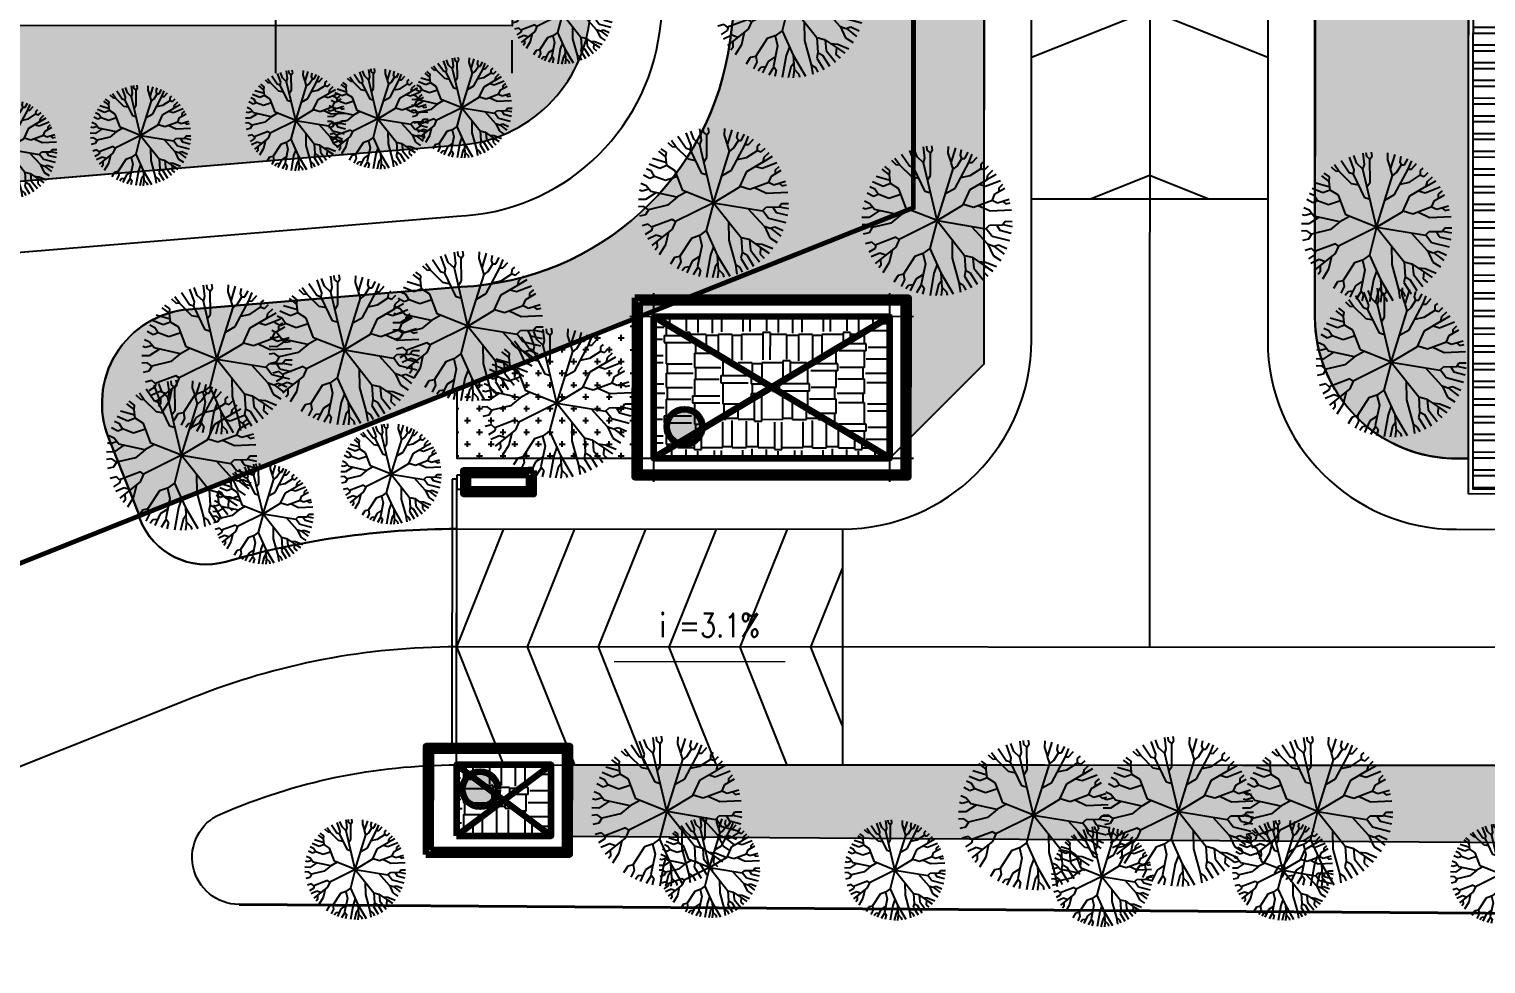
# Model space of a CAD drawing. Header units: millimetres. Extents: x -840588 to 786814, y -467537 to 194195.
# Drawn here: x -73068 to -11389, y -306158 to -266549 of the extents above; entities that cross this region are included whole.
import ezdxf

# ---------------------------------------------------------------- set-up
doc = ezdxf.new("R2010")
doc.units = ezdxf.units.MM
doc.header["$LTSCALE"] = 100
doc.header["$MEASUREMENT"] = 0
doc.linetypes.add('CENTER2', pattern=[1.125, 0.75, -0.125, 0.125, -0.125])
for name, color, linetype in [('1gt tim duong', 10, 'Continuous'), ('A-Grid', 179, 'CENTER2'), ('A-tree', 3, 'Continuous'), ('A-Wall', 7, 'Continuous'), ('A-Wall-Patt', 143, 'Continuous'), ('caycay', 96, 'Continuous'), ('ct-ramdoc', 250, 'Continuous'), ('ctrinh-mai 1', 16, 'Continuous'), ('ctrinh-mai 2', 24, 'Continuous'), ('GHICHU', 156, 'Continuous'), ('gthong-viahe', 5, 'Continuous')]:
    doc.layers.add(name, color=color, linetype=linetype)
for name, color, linetype, lineweight in [('1GT-DUONG', 7, 'Continuous', 40), ('ctrinh-chinh', 24, 'Continuous', 100), ('ctrinh-phu', 234, 'Continuous', 100), ('gthong-duong', 7, 'Continuous', 40), ('PV_X_Lo', 1, 'Continuous', 9), ('vtchitieu', 7, 'Continuous', 13)]:
    doc.layers.add(name, color=color, linetype=linetype, lineweight=lineweight)
doc.styles.add('DIM_FONT', font='SIMPLEX.shx', dxfattribs={"width": 0.8})
doc.styles.get("Standard").update_dxf_attribs({"font": 'arial.ttf'})
doc.dimstyles.new('LANG', dxfattribs={"dimtxt": 500, "dimasz": 400, "dimexe": 400, "dimexo": 0.0625, "dimgap": 0.09, "dimtad": 1, "dimdec": 0, "dimlfac": 0.6, "dimzin": 0, "dimdsep": 46, "dimtxsty": 'Standard', "dimcen": 350, "dimclrd": 8, "dimclre": 8, "dimadec": 0, "dimazin": 0, "dimtfac": 1, "dimtdec": 0, "dimtofl": 0, "dimtmove": 0, "dimatfit": 3, "dimfxl": 1, "dimtolj": 1, "dimtzin": 0, "dimlwd": 13, "dimlwe": 13, "dimarcsym": 0})
pattern_1 = [(359.9772591828279, (-616218387.0630271, -1205141167.613114), (500.1984116790877, 499.8015095552612), [250.0000000000001, -750.0000000000002]), (89.97725918282791, (-616218262.1126498, -1205141292.662717), (-499.8015095552612, 500.1984116790877), [250.0000000000001, -750.0000000000002])]

# ---------------------------------------------------------------- blocks, each defined once
blk = doc.blocks.new('luoicot tramdien')
at = {"layer": 'A-Grid', "ltscale": 0.2}
for p, q in [((-10, 3.999999999767169), (-10.00000000011642, -3.999999999767169)), ((-1.164153218269348e-10, -3.999999999767169), (0, 3.999999999767169)), ((1, 2.999999999767169), (-11, 2.999999999767169)), ((-10, 2.999999999767169), (-10, 2.999999999767169)), ((-11.00000000011642, -2.999999999767169), (0.9999999998835847, -2.999999999767169))]:
    blk.add_line(p, q, dxfattribs=at)
blk = doc.blocks.new('tang cao')
blk.add_hatch(color=256).paths.add_polyline_path([(0.750000006519258, 0, 1), (-0.750000006519258, 0, 1)])
blk.add_circle((0, 0), 0.750000006519258)
blk = doc.blocks.new('tram dien')
at = {"layer": 'ctrinh-mai 1'}
h = blk.add_hatch(dxfattribs=at)
h.set_pattern_fill('AR-RSHKE', color=256, scale=0.1, angle=90, style=0)
h.set_pattern_definition([(90, (-615704.4988218937, -1205084.789418371), (-1.2, 2.55), [0.6000000000000001, -0.5, 0.7000000000000001, -0.3, 0.9, -0.4]), (90, (-615704.5488218938, -1205084.189418371), (-1.2, 2.55), [0.5, -1.9, 0.4, -0.6000000000000001]), (90, (-615704.4238218938, -1205082.989418371), (-1.2, 2.55), [0.3, -3.1]), (180, (-615704.4988218937, -1205084.789418371), (-1.2, -0.85), [1.15, -3.65]), (180, (-615704.4988218937, -1205084.189418371), (-1.2, -0.85), [1.125, -3.675]), (180, (-615704.4988218937, -1205083.689418371), (-1.2, -0.85), [1.05, -3.75]), (180, (-615704.4238218938, -1205082.989418371), (-1.2, -0.85), [1.15, -3.65]), (180, (-615704.4238218938, -1205082.689418371), (-1.2, -0.85), [1.15, -3.65]), (180, (-615704.4988218937, -1205081.789418371), (-1.2, -0.85), [1.1, -3.7])])
h.paths.add_polyline_path([(6.799999999813735, 10.80000000016298), (3.799999999580905, 5.800000000162981), (6.799999999813735, 0.8000000001629815)])
h = blk.add_hatch(dxfattribs=at)
h.set_pattern_fill('AR-RSHKE', color=256, scale=0.1, style=0)
h.set_pattern_definition([(2.197502380015076e-15, (-615704.4988218937, -1205084.789418371), (2.55, 1.2), [0.6000000000000001, -0.5, 0.7000000000000001, -0.3, 0.9, -0.4]), (2.197502380015076e-15, (-615703.8988218936, -1205084.739418371), (2.55, 1.2), [0.5, -1.9, 0.4, -0.6000000000000001]), (2.197502380015076e-15, (-615702.6988218937, -1205084.864418371), (2.55, 1.2), [0.3, -3.1]), (90, (-615704.4988218937, -1205084.789418371), (-0.8500000000000001, 1.2), [1.15, -3.65]), (90, (-615703.8988218936, -1205084.789418371), (-0.8500000000000001, 1.2), [1.125, -3.675]), (90, (-615703.3988218936, -1205084.789418371), (-0.8500000000000001, 1.2), [1.05, -3.75]), (90, (-615702.6988218937, -1205084.864418371), (-0.8500000000000001, 1.2), [1.15, -3.65]), (90, (-615702.3988218936, -1205084.864418371), (-0.8500000000000001, 1.2), [1.15, -3.65]), (90, (-615701.4988218937, -1205084.789418371), (-0.8500000000000001, 1.2), [1.1, -3.7])])
h.paths.add_polyline_path([(3.799999999813735, 5.800000000046566), (0.8000000002793968, 0.8000000000465661), (6.799999999813735, 0.8000000001629815)])
at = {"layer": 'ctrinh-mai 2'}
h = blk.add_hatch(dxfattribs=at)
h.set_pattern_fill('AR-RSHKE', color=256, scale=0.1, angle=180, style=0)
h.set_pattern_definition([(180, (-615704.4988218937, -1205084.789418371), (-2.55, -1.2), [0.6000000000000001, -0.5, 0.7000000000000001, -0.3, 0.9, -0.4]), (180, (-615705.0988218938, -1205084.839418371), (-2.55, -1.2), [0.5, -1.9, 0.4, -0.6000000000000001]), (180, (-615706.2988218938, -1205084.714418371), (-2.55, -1.2), [0.3, -3.1]), (270, (-615704.4988218937, -1205084.789418371), (0.85, -1.2), [1.15, -3.65]), (270, (-615705.0988218938, -1205084.789418371), (0.85, -1.2), [1.125, -3.675]), (270, (-615705.5988218938, -1205084.789418371), (0.85, -1.2), [1.05, -3.75]), (270, (-615706.2988218938, -1205084.714418371), (0.85, -1.2), [1.15, -3.65]), (270, (-615706.5988218938, -1205084.714418371), (0.85, -1.2), [1.15, -3.65]), (270, (-615707.4988218937, -1205084.789418371), (0.85, -1.2), [1.1, -3.7])])
h.paths.add_polyline_path([(6.800000000512227, 10.80000000004657), (0.8000000000465661, 10.79999999993015), (3.800000000046566, 5.800000000162981)])
h = blk.add_hatch(dxfattribs=at)
h.set_pattern_fill('AR-RSHKE', color=256, scale=0.1, angle=270, style=0)
h.set_pattern_definition([(270, (-615704.4988218937, -1205084.789418371), (1.2, -2.55), [0.6000000000000001, -0.5, 0.7000000000000001, -0.3, 0.9, -0.4]), (270, (-615704.4488218937, -1205085.389418371), (1.2, -2.55), [0.5, -1.9, 0.4, -0.6000000000000001]), (270, (-615704.5738218937, -1205086.589418371), (1.2, -2.55), [0.3, -3.1]), (2.197502380015076e-15, (-615704.4988218937, -1205084.789418371), (1.2, 0.8499999999999999), [1.15, -3.65]), (2.197502380015076e-15, (-615704.4988218937, -1205085.389418371), (1.2, 0.8499999999999999), [1.125, -3.675]), (2.197502380015076e-15, (-615704.4988218937, -1205085.889418371), (1.2, 0.8499999999999999), [1.05, -3.75]), (2.197502380015076e-15, (-615704.5738218937, -1205086.589418371), (1.2, 0.8499999999999999), [1.15, -3.65]), (2.197502380015076e-15, (-615704.5738218937, -1205086.889418371), (1.2, 0.8499999999999999), [1.15, -3.65]), (2.197502380015076e-15, (-615704.4988218937, -1205087.789418371), (1.2, 0.8499999999999999), [1.1, -3.7])])
h.paths.add_polyline_path([(3.799999999813735, 5.800000000046566), (0.7999999998137355, 10.80000000016298), (0.8000000000465661, 0.8000000001629815)])
at = {"layer": 'ctrinh-phu'}
for p, q in [((0.8000000000465661, 10.80000000004657), (6.800000000046566, 0.8000000000465661)), ((6.800000000046566, 10.80000000004657), (0.8000000000465661, 0.8000000000465661))]:
    blk.add_line(p, q, dxfattribs=at)
for points in [[(0, 0), (7.600000000093132, 0), (7.600000000093132, 11.60000000009313), (0, 11.60000000009313)], [(0.1999999999534339, 0.1999999999534339), (7.400000000139698, 0.1999999999534339), (7.400000000139698, 11.4000000001397), (0.1999999999534339, 11.4000000001397)]]:
    blk.add_lwpolyline(points, close=True, dxfattribs=at)
blk.add_lwpolyline([(0.8000000000465661, 0.8000000000465661), (6.800000000046566, 0.8000000000465661), (6.800000000046566, 10.80000000004657), (0.8000000000465661, 10.80000000004657), (0.8000000000465661, 0.8000000000465661), (0.8000000000465661, 0.8000000000465661)], dxfattribs=at)
blk = doc.blocks.new('nbv cphu')
at = {"layer": 'ctrinh-mai 1'}
h = blk.add_hatch(dxfattribs=at)
h.set_pattern_fill('AR-RSHKE', color=256, scale=0.1, angle=90, style=0)
h.set_pattern_definition([(90, (-615721.4988218924, -1205197.9014315), (-1.2, 2.55), [0.6000000000000001, -0.5, 0.7000000000000001, -0.3, 0.9, -0.4]), (90, (-615721.5488218925, -1205197.3014315), (-1.2, 2.55), [0.5, -1.9, 0.4, -0.6000000000000001]), (90, (-615721.4238218925, -1205196.1014315), (-1.2, 2.55), [0.3, -3.1]), (180, (-615721.4988218924, -1205197.9014315), (-1.2, -0.85), [1.15, -3.65]), (180, (-615721.4988218924, -1205197.3014315), (-1.2, -0.85), [1.125, -3.675]), (180, (-615721.4988218924, -1205196.8014315), (-1.2, -0.85), [1.05, -3.75]), (180, (-615721.4238218925, -1205196.1014315), (-1.2, -0.85), [1.15, -3.65]), (180, (-615721.4238218925, -1205195.8014315), (-1.2, -0.85), [1.15, -3.65]), (180, (-615721.4988218924, -1205194.9014315), (-1.2, -0.85), [1.1, -3.7])])
h.paths.add_polyline_path([(4, 0), (2, -1.5), (4, -3)])
h = blk.add_hatch(dxfattribs=at)
h.set_pattern_fill('AR-RSHKE', color=256, scale=0.1, style=0)
h.set_pattern_definition([(0, (-615721.4988218924, -1205197.9014315), (2.55, 1.2), [0.6000000000000001, -0.5, 0.7000000000000001, -0.3, 0.9, -0.4]), (0, (-615720.8988218924, -1205197.8514315), (2.55, 1.2), [0.5, -1.9, 0.4, -0.6000000000000001]), (0, (-615719.6988218924, -1205197.9764315), (2.55, 1.2), [0.3, -3.1]), (90, (-615721.4988218924, -1205197.9014315), (-0.8500000000000001, 1.2), [1.15, -3.65]), (90, (-615720.8988218924, -1205197.9014315), (-0.8500000000000001, 1.2), [1.125, -3.675]), (90, (-615720.3988218924, -1205197.9014315), (-0.8500000000000001, 1.2), [1.05, -3.75]), (90, (-615719.6988218924, -1205197.9764315), (-0.8500000000000001, 1.2), [1.15, -3.65]), (90, (-615719.3988218924, -1205197.9764315), (-0.8500000000000001, 1.2), [1.15, -3.65]), (90, (-615718.4988218924, -1205197.9014315), (-0.8500000000000001, 1.2), [1.1, -3.7])])
h.paths.add_polyline_path([(2, -1.5), (0, -3), (4, -3)])
at = {"layer": 'ctrinh-mai 2'}
h = blk.add_hatch(dxfattribs=at)
h.set_pattern_fill('AR-RSHKE', color=256, scale=0.1, angle=180, style=0)
h.set_pattern_definition([(180, (-615686.9651360031, -1205087.901807529), (-2.55, -1.2), [0.6000000000000001, -0.5, 0.7000000000000001, -0.3, 0.9, -0.4]), (180, (-615687.5651360031, -1205087.951807529), (-2.55, -1.2), [0.5, -1.9, 0.4, -0.6000000000000001]), (180, (-615688.7651360031, -1205087.826807529), (-2.55, -1.2), [0.3, -3.1]), (270, (-615686.9651360031, -1205087.901807529), (0.85, -1.2), [1.15, -3.65]), (270, (-615687.5651360031, -1205087.901807529), (0.85, -1.2), [1.125, -3.675]), (270, (-615688.0651360031, -1205087.901807529), (0.85, -1.2), [1.05, -3.75]), (270, (-615688.7651360031, -1205087.826807529), (0.85, -1.2), [1.15, -3.65]), (270, (-615689.0651360031, -1205087.826807529), (0.85, -1.2), [1.15, -3.65]), (270, (-615689.9651360031, -1205087.901807529), (0.85, -1.2), [1.1, -3.7])])
h.paths.add_polyline_path([(2, -1.5), (4, 0), (0, 0)])
h = blk.add_hatch(dxfattribs=at)
h.set_pattern_fill('AR-RSHKE', color=256, scale=0.1, angle=270, style=0)
h.set_pattern_definition([(270, (-615686.9651360031, -1205087.901807529), (1.2, -2.55), [0.6000000000000001, -0.5, 0.7000000000000001, -0.3, 0.9, -0.4]), (270, (-615686.915136003, -1205088.501807529), (1.2, -2.55), [0.5, -1.9, 0.4, -0.6000000000000001]), (270, (-615687.040136003, -1205089.701807529), (1.2, -2.55), [0.3, -3.1]), (0, (-615686.9651360031, -1205087.901807529), (1.2, 0.8499999999999999), [1.15, -3.65]), (0, (-615686.9651360031, -1205088.501807529), (1.2, 0.8499999999999999), [1.125, -3.675]), (0, (-615686.9651360031, -1205089.001807529), (1.2, 0.8499999999999999), [1.05, -3.75]), (0, (-615687.040136003, -1205089.701807529), (1.2, 0.8499999999999999), [1.15, -3.65]), (0, (-615687.040136003, -1205090.001807529), (1.2, 0.8499999999999999), [1.15, -3.65]), (0, (-615686.9651360031, -1205090.901807529), (1.2, 0.8499999999999999), [1.1, -3.7])])
h.paths.add_polyline_path([(0, -2.328306436538696e-10), (0, -2.997269097017124), (0.003609604900702834, -2.997292796382681), (2, -1.5)])
at = {"layer": 'ctrinh-phu'}
for p, q in [((0, 0), (4, -3)), ((4, 0), (0, -3))]:
    blk.add_line(p, q, dxfattribs=at)
for points in [[(-1.300000000046566, -3.800000000046566), (4.800000000046566, -3.800000000046566), (4.800000000046566, 0.8000000000465661), (-1.300000000046566, 0.8000000000465661)], [(-1.100000000093132, -3.600000000093132), (4.600000000093132, -3.600000000093132), (4.600000000093132, 0.6000000000931323), (-1.100000000093132, 0.6000000000931323)], [(0, -3), (4, -3), (4, 0), (0, 0)]]:
    blk.add_lwpolyline(points, close=True, dxfattribs=at)
blk = doc.blocks.new('CONGP')
at = {"layer": 'A-Wall-Patt'}
for points in [[(-0.7999998291488737, -2.266328074270859), (-0.1999999999534339, -2.266328074270859), (-0.1999999999534339, -1.999983792426065), (-0.7999998291488737, -1.999983792426065)], [(-0.6325497888028622, -2.466328074224293), (10.68130028713495, -2.466328074224293), (10.68130028713495, -2.266328074270859), (-0.6325497888028622, -2.266328074270859)]]:
    blk.add_lwpolyline(points, close=True, dxfattribs=at)
at = {"layer": 'ctrinh-phu'}
for points in [[(-0.9999998291023076, 1.000032415147871), (-0.9999998291023076, -1.999967584852129), (0, -2), (0, 1)], [(-0.7999998291488737, 0.8000259320251644), (-0.7999998291488737, -1.799974067835137), (-0.1999999999534339, -1.799993516877294), (-0.1999999999534339, 0.800006482983008)]]:
    blk.add_lwpolyline(points, close=True, dxfattribs=at)
blk = doc.blocks.new('luoicot caoocthongmaidichvu')
at = {"layer": 'A-Grid', "ltscale": 0.2}
for p, q in [((49.68427125189919, 21.40000001434237), (49.68427125248127, -19.99999998579733)), ((39.68427125248127, 11.40000001527369), (39.68427125236485, -19.99999998579733))]:
    blk.add_line(p, q, dxfattribs=at)
blk = doc.blocks.new('CTR NHAGAHANHKHACH')
at = {"layer": 'ctrinh-mai 2'}
h = blk.add_hatch(dxfattribs=at)
h.set_pattern_fill('ANSI32', color=256, scale=2000, angle=315, style=0)
h.set_pattern_definition([(0, (-1403.526437938679, -388.7227437729016), (2.273737127126817e-16, 0.7499999483115971), []), (0, (-1403.276437898166, -388.9727437554393), (2.273737127126817e-16, 0.7499999483115971), [])])
h.paths.add_polyline_path([(-121.8001594382804, -78.99999426025897), (-121.8001594382804, -82.19996699434705), (-123.3001806414686, -82.19996699434705), (-123.300180641585, -198.2999867363833), (-113.5001790128881, -198.2999865689781), (-113.4991568372352, -78.99999426025897)])
at = {"layer": 'A-Wall', "ltscale": 5}
blk.add_lwpolyline([(99.02244949119631, -38.49999394617043), (129.499860795564, -38.49999342462979), (129.499860795564, -54.99999207421206), (-83.00017447059508, -54.99999592360109, 0.4142135570674535), (-107.0001779698068, -78.9999942604918), (-107.0001779698068, -198.4999864439014), (-123.5001806743676, -198.4999867260922), (-123.5001807779772, -81.9999669068493)], format="xyb", dxfattribs=at)
at = {"layer": 'A-Wall-Patt'}
blk.add_lwpolyline([(98.98788969183806, -38.69999393285252), (129.2998607627815, -38.69999341433868), (129.2998607627815, -54.79999209148809), (-83.00017447420396, -54.79999593738467, 0.4142135570674561), (-107.2001780025894, -78.9999942604918), (-107.2001780025894, -198.2999864611775), (-123.300180641585, -198.2999867366161), (-123.300180641585, -82.19996699434705), (-121.8001594383968, -82.19996699434705), (-121.8001594383968, -68.04228891991079)], format="xyb", dxfattribs=at)
blk = doc.blocks.new('A$C537F0C63')
at = {"layer": 'caycay'}
for p, q in [((4.712688563198753, 10.80137484274019), (4.265887160996499, 11.99052643422328)), ((4.906208114261972, 11.58543264324908), (4.852080984670465, 12.1454581428552)), ((6.159981289129064, 11.93632074141715), (6.202302373265411, 12.27858844433285)), ((6.353129947037814, 11.71136866716915), (6.159981289129064, 11.93632074141715)), ((6.353129947037814, 11.71136866716915), (6.605483960749552, 11.93623077391385)), ((6.605483960749552, 11.93623077391385), (6.617402898351429, 12.259334795428)), ((6.826178093167982, 11.29693891192437), (6.890286666319298, 12.23129105439875)), ((7.441234408583114, 11.42699881628141), (7.651727496751846, 12.08642798159781)), ((7.68363426896758, 10.90806475621866), (8.019816777752567, 11.97964079065423)), ((2.272467924871307, 10.54832825371341), (2.042717878081021, 10.72445268446245)), ((3.003826198455499, 10.71583942823054), (2.568862697771692, 11.14364282684619)), ((3.269952949845901, 10.73353164103173), (2.956771443390608, 11.39790803732103)), ((3.269952949845901, 10.73353164103173), (3.003826198455499, 10.71583942823054)), ((4.50370063718583, 8.70506324478265), (3.269952949845901, 10.73353164103173)), ((3.573577700022724, 11.08070473705084), (3.272457403527369, 11.57568824168993)), ((3.810128005825391, 11.09643069598314), (3.573577700022724, 11.08070473705084)), ((3.910690972326847, 11.37062830588184), (3.788839569944685, 11.81686011959391)), ((3.810128005825391, 11.09643069598314), (3.910690972326847, 11.37062830588184)), ((4.235841180721764, 10.50048805131519), (3.810128005825391, 11.09643069598314)), ((4.577421300939022, 10.28284407086176), (4.712688563198753, 10.80137484274019)), ((4.700099824054632, 10.83487223221164), (4.906208114261972, 11.58543264324908)), ((6.125898059370229, 6.139521315279126), (6.970036149243242, 10.92007571294744)), ((6.447514687970397, 9.84495994712779), (6.353129947037814, 11.71136866716915)), ((6.970036149243242, 10.92007571294744), (6.826178093167982, 11.29693891192437)), ((6.970036149243242, 10.92007571294744), (7.441234408583114, 11.42699881628141)), ((7.76638461697803, 10.55685856171476), (7.68363426896758, 10.90806475621866)), ((7.965382829468581, 9.797246468468074), (8.933407776050444, 10.87226001470481)), ((8.113333231842262, 10.69883864084841), (8.712313031195663, 11.70768604843033)), ((8.933407776050444, 10.87226001470481), (9.272947348141315, 11.41112699440055)), ((8.933407776050444, 10.87226001470481), (9.171925964052207, 10.85838502353727)), ((9.171925964052207, 10.85838502353727), (9.537986088387697, 11.24360011898898)), ((9.733678942880942, 10.44985240105962), (10.13871553562058, 10.78615722681207)), ((1.920139873705921, 9.225739964920649), (1.087115961723612, 9.647311538588838)), ((1.76967368680198, 9.623145921275864), (1.343038968556357, 9.988975225947797)), ((2.008257406407211, 10.05514116568156), (1.666088850062806, 10.35901247844595)), ((1.883955297300417, 9.24431646832818), (1.76967368680198, 9.623145921275864)), ((2.310344671936036, 10.1849830326064), (2.008257406407211, 10.05514116568156)), ((2.296077634156973, 10.19319036591696), (2.272467924871307, 10.54832825371341)), ((3.222511420288356, 9.660279909650853), (2.296077634156973, 10.19319036591696)), ((3.993460937123018, 9.543984048803395), (3.222511420288356, 9.660279909650853)), ((4.592421611992904, 10.24268936957378), (4.235841180721764, 10.50048805131519)), ((6.125898059370229, 6.139521315279126), (4.577421300939022, 10.28284407086176)), ((6.717420145090728, 9.489459469132271), (6.447514687970397, 9.84495994712779)), ((6.948042777010414, 8.570320168466424), (7.76638461697803, 10.55685856171476)), ((7.392351211692585, 9.648875252361904), (7.965382829468581, 9.797246468468074)), ((7.76638461697803, 10.55685856171476), (8.113333231842262, 10.69883864084841)), ((9.786865097747068, 10.09668076723392), (9.733678942880942, 10.44985240105962)), ((9.745379681935447, 9.38050785887026), (9.786865097747068, 10.09668076723392)), ((9.759203255198372, 9.619244142235402), (10.88575250038048, 10.01737219720235)), ((9.786865097747068, 10.09668076723392), (10.35685576614924, 10.5884511891054)), ((10.35249974897306, 9.183089075660973), (11.20201209581137, 9.59306054910121)), ((1.280611972542829, 8.044912836274307), (0.444487546075834, 8.466659778718167)), ((0.9218848354175861, 8.526406249260617), (0.5914981488203921, 8.797440291094972)), ((2.008086131005257, 8.717519836023712), (0.7635036424217105, 9.129316388596635)), ((0.9357337090696092, 8.218872061683214), (0.9218848354175861, 8.526406249260617)), ((3.267708861298161, 8.533747915149434), (1.883955297300417, 9.24431646832818)), ((2.5351559760893, 8.909919010715385), (2.008086131005257, 8.717519836023712)), ((3.914115354094974, 7.298525660517043), (3.267708861298161, 8.533747915149434)), ((5.316408449507435, 8.305498213470855), (4.50370063718583, 8.70506324478265)), ((6.527199968382774, 8.412167402177147), (6.948042777010414, 8.570320168466424)), ((8.578119715861249, 7.281614840641851), (9.092822924165375, 8.921003827472305)), ((8.94424461397648, 8.447760988721711), (9.944313991869421, 8.175001025898382)), ((9.092822924165375, 8.921003827472305), (9.745379681935447, 9.38050785887026)), ((9.745379681935447, 9.38050785887026), (10.35249974897306, 9.183089075660973)), ((9.944313991869421, 8.175001025898382), (10.80974500087541, 8.559510920527828)), ((10.79366673980257, 8.552387381641893), (11.20595707066968, 8.407509828190086)), ((10.80974500087541, 8.559510920527828), (11.04832709143011, 8.991530669089116)), ((11.04832709143011, 8.991530669089116), (11.44374410946693, 9.207825855861302)), ((11.20595707066968, 8.407509828190086), (11.70062178621083, 8.711759320220153)), ((0.4466466944213607, 7.186909447627841), (0.08666564667146304, 7.2448509023925)), ((1.12084364940165, 7.320901045324717), (0.1511815814883448, 7.552586191002774)), ((0.7097976248769555, 7.419110072511103), (0.4466466944213607, 7.186909447627841)), ((1.541375211712875, 7.549264594850683), (1.12084364940165, 7.320901045324717)), ((1.521030883770436, 7.555591163691133), (1.280611972542829, 8.044912836274307)), ((3.097987199351337, 7.065927705370996), (1.521030883770436, 7.555591163691133)), ((2.703754449681583, 7.188340914177388), (1.757476259455871, 6.679553776459215)), ((3.884867362274235, 7.354371150599036), (3.097987199351337, 7.065927705370996)), ((6.125898059370229, 6.139521315279126), (3.914115354094974, 7.298525660517043)), ((6.125898059370229, 6.139521315279126), (8.578119715861249, 7.281614840641851)), ((8.279060999553622, 7.142313947006187), (9.0886019582249, 6.750771228889789)), ((9.0886019582249, 6.750771228889789), (11.18806748264615, 7.336222721740342)), ((10.77352595946286, 7.220637597380119), (11.64532254343067, 6.712682137225784)), ((11.18806748264615, 7.336222721740342), (11.54099752982074, 7.835271000905777)), ((11.33254625860354, 7.540524095533328), (11.89576276779189, 7.413002362918633)), ((11.54099752982074, 7.835271000905777), (11.95948603860597, 8.053456869412912)), ((11.89576276779189, 7.413002362918633), (12.11310363743178, 7.4986918541872)), ((1.757476259455871, 6.679553776459215), (0.00855774800220388, 6.661205396139849)), ((6.125898059370229, 6.139521315279126), (2.179125049486174, 5.25103580450741)), ((6.125898059370229, 6.139521315279126), (4.039744528603478, 3.175083687405277)), ((6.125898059370229, 6.139521315279126), (9.309124815248651, 4.773858037136961)), ((6.125898059370229, 6.139521315279126), (6.842971201978798, 3.89649221743457)), ((9.075402950122225, 6.757166716884967), (9.900688603102026, 6.150819989943557)), ((9.900688603102026, 6.150819989943557), (11.46386237296974, 5.868288854795537)), ((11.46386237296974, 5.868288854795537), (11.83055046181835, 6.160203181647375)), ((11.64532254343067, 6.712682137225784), (12.23443119234435, 6.755833524115587)), ((11.83055046181835, 6.160203181647375), (12.26543294043586, 6.154373944329564)), ((0.5706603464168438, 5.768348654561123), (-1.699427230050787e-06, 5.730386201154033)), ((0.7806298194373085, 5.506956316930882), (0.04189879572368227, 5.315400935116486)), ((1.063396316407307, 5.057959221958299), (0.1397583337929973, 4.775609911099309)), ((0.7973220304920687, 5.486148682266503), (0.5706603464168438, 5.768348654561123)), ((1.863759347223095, 5.527326392111718), (0.7973220304920687, 5.486148682266503)), ((1.301357276712224, 5.505615774418402), (1.063396316407307, 5.057959221958299)), ((2.147618291040999, 5.278660692089034), (1.715808944849414, 4.625734219735023)), ((2.179125049486174, 5.25103580450741), (1.863759347223095, 5.527326392111718)), ((3.339595652047137, 5.512285084278119), (2.113923366072413, 3.99826194187699)), ((9.309124815248651, 4.773858037136961), (9.56344752651421, 4.969106941811333)), ((9.309124815248651, 4.773858037136961), (9.616567334425781, 4.170077324375598)), ((9.56344752651421, 4.969106941811333), (11.29217119894747, 4.430094099112466)), ((11.46386237296974, 5.868288854795537), (11.72795570972085, 5.469711782065133)), ((11.72795570972085, 5.469711782065133), (12.21933158095999, 5.388423248077743)), ((1.715808944849414, 4.625734219735023), (0.307439249689196, 4.179975674378511)), ((1.230773230763589, 3.880098522535263), (0.5654086178583384, 3.53661498738802)), ((1.603983964610961, 3.791791144500166), (0.7979776640349883, 3.08873558965206)), ((1.623038097397512, 3.787286263777787), (1.230773230763589, 3.880098522535263)), ((2.113923366072413, 3.99826194187699), (1.623038097397512, 3.787286263777787)), ((2.086705644269387, 3.98654600703594), (1.703781163858366, 3.019787908731814)), ((4.993965494963049, 4.531040710644447), (5.060837633816845, 3.005173691082746)), ((6.842971201978798, 3.89649221743457), (6.058139944627328, 1.852742682112876)), ((6.842971201978798, 3.89649221743457), (7.432333557888342, 3.519514546744176)), ((9.616567334425781, 4.170077324375598), (11.35931998142405, 2.929313197353622)), ((9.93769863442867, 3.941450450896809), (10.23341044859262, 2.932877378403646)), ((10.47633774106362, 3.557950291473389), (10.95106070157999, 3.753440934466198)), ((10.95106070157999, 3.753440934466198), (11.66045975862653, 3.481945362666011)), ((11.22320598487931, 4.451586098773987), (11.30987888816526, 4.16373455730718)), ((11.29217119894747, 4.430094099112466), (11.5425597731919, 4.68452039962358)), ((11.30987888816526, 4.16373455730718), (11.83210555871847, 3.873839490315731)), ((11.5425597731919, 4.68452039962358), (12.06343262891096, 4.577516196506622)), ((1.703781163858366, 3.019787908731814), (1.11193678613563, 2.596291564444982)), ((2.360128743846872, 2.528373258541251), (1.492859571077133, 2.110982061632967)), ((2.952599385069334, 2.620357636184053), (2.360128743846872, 2.528373258541251)), ((3.428623164742021, 2.985834134982724), (2.496129963798012, 2.269877917915437)), ((3.369906157186051, 2.940729452180676), (3.339813401926222, 2.088173656051367)), ((4.039744528603478, 3.175083687405277), (3.428623164742021, 2.985834134982724)), ((4.039744528603478, 3.175083687405277), (4.031693542077846, 1.955804082903342)), ((5.060837633816845, 3.005173691082746), (4.630837960547069, 0.98501350143124)), ((6.328418276112643, 2.556572256453364), (6.621925523577374, 1.860491597191867)), ((7.432333557888342, 3.519514546744176), (7.280434323314694, 2.677135711990559)), ((7.280434323314694, 2.677135711990559), (7.715867288097797, 1.041460912816547)), ((7.432333557888342, 3.519514546744176), (8.098582012036786, 3.326026642433135)), ((8.098582012036786, 3.326026642433135), (9.111636380646814, 1.936837856093916)), ((10.23341044859262, 2.932877378403646), (10.78588893792767, 2.142211417256476)), ((10.9181057199894, 3.243447097807802), (10.92924841445711, 2.741344290425332)), ((10.92924841445711, 2.741344290425332), (11.10547083382698, 2.548124503166036)), ((2.496129963798012, 2.269877917915437), (1.822411499113514, 1.760689831018681)), ((2.56307497484886, 1.709560079856601), (2.246554855188151, 1.380875038601516)), ((2.496129963798012, 2.269877917915437), (2.56307497484886, 1.709560079856601)), ((3.339813401926222, 2.088173656051367), (2.637745125197398, 1.087092649082479)), ((3.661068871806492, 1.723103908010671), (3.151986367873178, 0.7683009200591187)), ((4.151889424236288, 1.488197098566161), (3.632459803578968, 0.5291005140024936)), ((4.031693542077846, 1.955804082903342), (3.661068871806492, 1.723103908010671)), ((4.029956023412524, 1.954728688528121), (4.151889424236288, 1.488197098566161)), ((6.058139944627328, 1.852742682112876), (5.148106664306397, 0.07830981133520254)), ((6.058139944627328, 1.852742682112876), (6.046166258151061, 0.6926535401726142)), ((6.051426148278551, 1.202184490222862), (6.300487340380641, 0.8879269488934369)), ((6.621925523577374, 1.860491597191867), (7.04603830007909, 0.06930147462480818)), ((7.510773716396216, 1.811866424770415), (8.13382774245838, 1.455661724790843)), ((8.13382774245838, 1.455661724790843), (8.63363335412214, 0.5354539643340104)), ((9.111636380646814, 1.936837856093916), (9.05441034496107, 1.457435791671742)), ((9.05441034496107, 1.457435791671742), (9.356284565004898, 0.9185323608435283)), ((9.108831235360412, 1.913318816441461), (9.563043515889149, 1.847932786524325)), ((9.563043515889149, 1.847932786524325), (9.928087916650838, 1.318988235496363)), ((4.291746997165319, 0.7246533119759988), (4.111621739852126, 0.339800697278406)), ((4.630837960547069, 0.98501350143124), (4.291746997165319, 0.7246533119759988)), ((4.630837960547069, 0.98501350143124), (4.553144487388636, 0.2048409433373308)), ((5.687346443359274, 0.2823844214362907), (5.63783512871305, 0.01939518188373768)), ((6.046166258151061, 0.6926535401726142), (5.687346443359274, 0.2823844214362907)), ((6.032371784920542, 0.6769075088304817), (6.148760987558489, 2.060398401226848e-06)), ((6.300487340380641, 0.8879269488934369), (6.566832978940511, 0.01583402863980155)), ((7.715867288097797, 1.041460912816547), (7.500958808541327, 0.7001980161367101)), ((7.500958808541327, 0.7001980161367101), (7.660945140349213, 0.1949458228082221)), ((7.68101589476646, 0.9861165687689208), (8.13231261911642, 0.3370629204364377)), ((8.374018521320977, 1.013457626351737), (8.758654683351779, 0.9918956518486084)), ((8.758654683351779, 0.9918956518486084), (8.994797214174469, 0.7114704464074748))]:
    blk.add_line(p, q, dxfattribs=at)

msp = doc.modelspace()

# ---------------------------------------------------------------- hatches: boundary and pattern name
at = {"layer": 'A-tree'}
h = msp.add_hatch(dxfattribs=at)
h.set_pattern_fill('CROSS', color=256, scale=2000.000000000001, angle=-360.0227408171721, style=0)
h.set_pattern_definition([(359.9772591828279, (-616218387.0630271, -1205141167.613114), (500.1984116790877, 499.8015095552618), [250.0000000000001, -750.0000000000002]), (89.97725918282791, (-616218262.1126498, -1205141292.662717), (-499.8015095552617, 500.1984116790877), [250.0000000000001, -750.0000000000002])])
edge = h.paths.add_edge_path(flags=0)
edge.add_line((-35590.3493277141, -185735.1571663704), (-39588.76183826889, -181733.5698727654))
edge.add_line((-39588.76183826889, -181733.5698727653), (-128884.306737263, -181698.1282773909))
edge.add_line((-128884.306737263, -181698.1282773909), (-136355.2322463501, -233915.8490696658))
edge.add_line((-136355.2322463501, -233915.8490696659), (-136226.3315053358, -233934.2912345316))
edge.add_ellipse((-135943.0707439484, -231954.4520135738), major_axis=(1414.774755327694, 1413.65214659481), ratio=0.9999999999684042, start_angle=216.8805404728449, end_angle=310.247812486282)
edge.add_line((-133950.0119842869, -232120.9355871891), (-131338.09355044, -200852.3436743456))
edge.add_ellipse((-119349.3903629806, -201372.9163246705), major_axis=(8488.648532184498, 8481.912879787023), ratio=0.9999999999923914, start_angle=52.365093433362006, end_angle=132.5364092401408, ccw=False)
edge.add_line((-120882.9636611686, -189471.3133678523), (-70506.97754898018, -182980.1484837335))
edge.add_ellipse((-68590.01092711867, -197857.1521806289), major_axis=(-10602.39110028188, 10610.81066577915), ratio=0.9999999999997676, start_angle=270.00000000188663, end_angle=322.36509342940974, ccw=False)
edge.add_line((-57979.20026169113, -187254.7610800001), (-41126.1286693569, -204121.2160250856))
edge.add_ellipse((-51736.93933490055, -214723.607124783), major_axis=(-10602.39109987631, 10610.81066537327), ratio=0.999999999999605, start_angle=217.6349065694277, end_angle=269.99999999905674, ccw=False)
edge.add_line((-36861.46202190178, -216652.3825707093), (-43392.61352508119, -267023.2001018832))
edge.add_ellipse((-55292.99537524718, -265480.1797446299), major_axis=(-8481.912879785143, 8488.648532182615), ratio=0.9999999999988243, start_angle=137.463590756808, end_angle=217.6349065668813, ccw=False)
edge.add_line((-54781.93957228187, -277469.2923877622), (-66313.53295137658, -278423.328819898))
edge.add_ellipse((-65983.7301062865, -282409.7093942919), major_axis=(-2827.304293328178, 2829.549510794055), ratio=0.9999999999672041, start_angle=-40.24781249502482, end_angle=66.74114102053053)
edge.add_line((-69699.78523294744, -283889.8898889621), (-68393.98260772924, -287168.1620708951))
edge.add_line((-68393.98260772924, -287168.1620708948), (-35625.41819359297, -274115.7750025226))
edge.add_line((-35625.41819359295, -274115.7750025226), (-35590.3493277141, -185735.1571663703))
h = msp.add_hatch(dxfattribs=at)
h.set_pattern_fill('CROSS', color=256, scale=2000.000000000001, angle=-360.0227408171721, style=0)
h.set_pattern_definition(pattern_1)
edge = h.paths.add_edge_path(flags=0)
edge.add_ellipse((-38591.0293292673, -187733.9663466109), major_axis=(-4240.956439896382, 4244.324266095124), ratio=0.9999999999960612, start_angle=224.999936362849, end_angle=315.0000000021105)
edge.add_line((-38588.64791675717, -181733.9668192047), (-39588.76184024758, -181733.5698718332))
edge.add_line((-39588.76184024756, -181733.5698718332), (-35590.34932771426, -185735.1571668359))
edge.add_line((-35590.34932771428, -185735.1571668361), (-35625.41830327355, -274115.7750462514))
edge.add_line((-35625.41830327352, -274115.7750462512), (-45204.57532245766, -277931.3485215005))
edge.add_line((-45204.57532245771, -277931.3485215006), (-35826.91658752697, -277935.0705344622))
edge.add_line((-35826.91658752694, -277935.0705344622), (-35829.29799946675, -283935.0680383373))
edge.add_line((-35829.29799946675, -283935.0680383374), (-32628.0272455401, -280736.3404011264))
edge.add_line((-32628.02724554011, -280736.3404011264), (-32625.6818717603, -274840.8047522515))
edge.add_line((-32625.68187176032, -274840.8047522515), (-32625.69849508973, -274840.8007342142))
edge.add_line((-32625.69849508969, -274840.8007342142), (-32591.02980438976, -187736.3544234323))
h = msp.add_hatch(dxfattribs=at)
h.set_pattern_fill('CROSS', color=256, scale=2000.000000000001, angle=-360.0227408171721, style=0)
h.set_pattern_definition([(359.9772591828279, (-616218387.0630271, -1205141167.613114), (500.1984116790877, 499.8015095552614), [250.0000000000001, -750.0000000000002]), (89.97725918282791, (-616218262.1126498, -1205141292.662717), (-499.8015095552613, 500.1984116790877), [250.0000000000001, -750.0000000000002])])
edge = h.paths.add_edge_path(flags=0)
edge.add_line((-12090.79871827358, -186903.5387040926), (-13790.79858560597, -186902.8639704816))
edge.add_line((-13790.79858560597, -186902.8639704816), (-13792.2438340007, -190544.1852880434))
edge.add_line((-13792.24383400069, -190544.1852880434), (-18592.24345608855, -190542.280157849))
edge.add_line((-18592.24345608855, -190542.280157849), (-18627.25007215179, -278741.8979799059))
edge.add_ellipse((-12627.25063095978, -278744.2786808513), major_axis=(4244.324204818479, 4240.956378668361), ratio=0.9999999999493783, start_angle=135.0000067953885, end_angle=193.3332223369719)
edge.add_ellipse((-12627.25059167376, -278744.278544661), major_axis=(-4240.956475557831, 4244.32430178489), ratio=0.9999999998952895, start_angle=103.3332226989386, end_angle=135.0000004438974)
edge.add_line((-12629.63195763763, -284744.2781221441), (-12129.6319972531, -284744.4765727402))
edge.add_line((-12129.6319972531, -284744.4765727402), (-12090.79871827357, -186903.5387040925))
h = msp.add_hatch(dxfattribs=at)
h.set_pattern_fill('CROSS', color=256, scale=2000.000000000001, angle=-360.0227408171721, style=0)
h.set_pattern_definition([(359.9772591828279, (-616218387.0630271, -1205141167.613114), (500.1984116790875, 499.801509555262), [250.0000000000001, -750.0000000000002]), (89.97725918282791, (-616218262.1126498, -1205141292.662717), (-499.8015095552619, 500.1984116790875), [250.0000000000001, -750.0000000000002])])
edge = h.paths.add_edge_path(flags=0)
edge.add_ellipse((-54929.95654694661, -262680.2810432432), major_axis=(-4240.956440561868, 4244.324266761136), ratio=0.9999999999835365, start_angle=217.6349065670574, end_angle=254.9999999983328)
edge.add_line((-49732.61382646132, -259682.3436432401), (-51618.39710185177, -256413.075252492))
edge.add_line((-51618.39710185179, -256413.0752524919), (-51613.63427722366, -244413.0763057128))
edge.add_line((-51613.63427722365, -244413.076305713), (-52613.63232195966, -244412.6794045668))
edge.add_line((-52613.63232195968, -244412.6794045667), (-52622.36174389485, -266412.6709909104))
edge.add_line((-52622.36174389485, -266412.6709909103), (-84930.12792621048, -266399.8476438549))
edge.add_line((-84930.12792621044, -266399.8476438549), (-84927.78634705761, -260499.8512192261))
edge.add_line((-84927.78634705764, -260499.8512192261), (-90397.48996622121, -260497.6802813734))
edge.add_line((-90397.48996622117, -260497.6802813734), (-90399.83168972952, -266397.6811069101))
edge.add_line((-90399.8316897295, -266397.6811069101), (-90400.62547250066, -268397.6834478932))
edge.add_ellipse((-84422.95115850476, -267880.5666399621), major_axis=(-4240.956439728504, 4244.32426592711), ratio=0.9999999999742331, start_angle=49.9669765229938, end_angle=139.7521875043422)
edge.add_line((-83928.24689098608, -273860.1375014364), (-55136.70134481846, -271478.1437474391))
edge.add_ellipse((-55292.99537513083, -265480.1797448628), major_axis=(4244.324266168132, 4240.956439969335), ratio=0.999999999939823, start_angle=226.5154077097071, end_angle=307.6349065661414)
edge.add_line((-49342.80445028064, -266251.6899233729), (-48979.76562116518, -263451.7912219866))
h = msp.add_hatch(dxfattribs=at)
h.set_pattern_fill('CROSS', color=256, scale=2000.000000000001, angle=-360.0227408171721, style=0)
h.set_pattern_definition(pattern_1)
h.paths.add_polyline_path([(-54961.8616588989, -284727.4763675492), (-47429.61460837991, -284730.4659326362), (-47427.26741879509, -278816.6920850333), (-54960.7066490607, -281817.4144708781)], flags=0)
h = msp.add_hatch(dxfattribs=at)
h.set_pattern_fill('CROSS', color=256, scale=2000.000000000001, angle=-0.02274081717208486, style=0)
h.set_pattern_definition([(359.9772591828278, (-616218387.0630271, -1205141167.613114), (500.1984116790878, 499.8015095552616), [250.0000000000001, -750.0000000000002]), (89.97725918282791, (-616218262.1126498, -1205141292.662717), (-499.8015095552616, 500.1984116790878), [250.0000000000001, -750.0000000000002])])
h.paths.add_polyline_path([(277860.6139575109, -303030.2799407107), (277862.6662209828, -297859.5761652815), (-50167.02176453787, -297729.3804754199), (-50168.21697527455, -300740.728750951)], flags=0)

# ---------------------------------------------------------------- linework, layer by layer
msp.add_lwpolyline([(-64178.80757867137, -303642.3168765726, -0.8101863810408213), (-64963.8339767351, -299808.8776985235, -0.1031994516537467), (-54967.02138604335, -297727.4753445272), (-54967.02138604335, -297727.4753445272), (-54963.05236445584, -287727.4761321836), (-54963.05236480509, -287727.4761321835, 0.07086177057788959), (-64736.04758988135, -289115.5722698648, -0.3912512573301992), (-68378.53095350876, -287295.8848525957), (-68420.49114889013, -287184.9490078111, 0.004362730634805413), (-69038.65863780784, -287424.94967333), (-86974.25824033441, -294569.0645423835), (-86974.25823963653, -294569.0645440136, -0.4142135623698357), (-88651.16421330941, -298466.2412599249), (-98823.42040427496, -302518.0582266195, -0.09680572362136096), (-103347.5107170472, -303369.6019933855), (-134370.3726271171, -303153.6031092725, -0.4543741568826958), (-149114.7307323498, -286029.5109868285), (-145128.0307718095, -258164.6386594422, -0.3750003054136126), (-140146.4547892608, -253872.8928221868), (-139211.3943648379, -253878.8732037805)], format="xyb")
at = {"layer": '1gt tim duong', "ltscale": 3}
for points in [[(515922.8772067855, 20221.68832273027), (427772.0959360743, -40906.64025696714, 0.4745498610999931), (425347.8572467146, -71797.67651018528), (443846.9178660962, -89484.33069521091, -0.08121578597772923), (469113.5637293396, -126942.0787013436, -0.2326820037330457), (468451.2471277936, -224061.6379458749), (439519.1103299925, -281868.0672685042, -0.284078157769849), (421626.2092341772, -292916.6358307998), (-54965.03687705394, -292727.475738122, 0.09514921418312652), (-66078.29765021348, -294857.0599261856), (-155993.3475775713, -330672.0568902874), (-162786.4893368158, -332678.2426036603)], [(-42085.77199791296, -174232.5782121452), (-38585.77233319756, -174233.9673700205, -0.4142135623276321), (-25590.93308673982, -187239.126073676), (-25632.80626092009, -292739.1177643655)], [(-94803.37155841794, -277770.1121678322), (-54965.28282057492, -274474.2113481293, 0.3665686995092993), (-46367.7089877973, -266637.4450125116), (-39773.33444632714, -215779.0265099051, 0.2325467386831921), (-42900.75665460058, -206589.5043764632), (-60448.8965353103, -189027.429175722, 0.2325467386811871), (-69635.93321264014, -185892.7132718863), (-120499.5703366798, -192446.7141069986, 0.3665686995060538), (-128343.1589931997, -201038.0643736694), (-131639.6931238242, -240502.5358247823, 0.1697810344044238), (-129927.7945193656, -246838.1454464845)]]:
    msp.add_lwpolyline(points, format="xyb", dxfattribs=at)
at = {"layer": 'A-tree'}
for p, q in [((-35590.34932771428, -185735.1571668361), (-35625.41830338984, -274115.7750460183)), ((-35625.41819359295, -274115.7750025226), (-35590.3493277141, -185735.1571663704)), ((-12129.63199725301, -284744.4765725074), (-12090.79871827358, -186903.5387040926)), ((-32625.6984950898, -274840.800734447), (-32591.02980450608, -187736.3544231993)), ((-18592.24345608855, -190542.280157849), (-18627.2500722682, -278741.897979906)), ((-36861.46202190178, -216652.3825707093), (-43392.61352508116, -267023.2001018833)), ((-83928.24689098613, -273860.1375016692), (-55136.70134470202, -271478.1437474392)), ((-68393.98260772924, -287168.1620708948), (-35625.41819359295, -274115.7750025226)), ((-35625.41830338984, -274115.7750460183), (-45204.5753223413, -277931.3485215007)), ((-32628.02724554001, -280736.3404008936), (-32625.68187176032, -274840.8047522515)), ((-32625.68187176032, -274840.8047522515), (-32625.6984950898, -274840.800734447)), ((-54781.93957228187, -277469.2923877622), (-66313.53295126015, -278423.3288198978)), ((-45204.5753223413, -277931.3485215007), (-35826.91658752694, -277935.0705344622)), ((-35826.91658752694, -277935.0705344622), (-35829.29799946666, -283935.0680381046)), ((-47427.267418795, -278816.6920848005), (-54960.70664917711, -281817.414470878)), ((-47429.61460837991, -284730.4659326362), (-47427.267418795, -278816.6920848005)), ((-35829.29799946666, -283935.0680381046), (-32628.02724554001, -280736.3404008936)), ((-54960.70664917711, -281817.414470878), (-54961.86165901534, -284727.4763675491)), ((-69699.78523294744, -283889.8898889621), (-68393.98260772924, -287168.1620708948)), ((-54961.86165901532, -284727.4763675491), (-47429.61460837991, -284730.4659326362)), ((-12629.63195775405, -284744.2781221442), (-12129.63199725301, -284744.4765725074)), ((-50167.02176453776, -297729.3804751871), (-50168.21697515804, -300740.7287507182)), ((277862.6662209828, -297859.5761652815), (-50167.02176453776, -297729.3804751871)), ((-50168.21697515804, -300740.7287507182), (277860.6139575109, -303030.2799407107))]:
    msp.add_line(p, q, dxfattribs=at)
for centre, radius, start, end in [((-55292.99537513083, -265480.1797448628), 5999.999999792468, 271.492666888533, 352.6121657486957), ((-65983.7301062865, -282409.7093942919), 4000.000000176533, 94.72944668845514, 201.7184002070278), ((-12627.25063072695, -278744.2786808514), 5999.999913794455, 179.9772659729814, 238.3104815171099), ((-12627.25059202301, -278744.2785446609), 6000.000050179819, 238.3104818889637, 269.9772596297244)]:
    msp.add_arc(centre, radius, start, end, dxfattribs=at)
at = {"layer": 'A-tree', "extrusion": (0, 0, -1)}
msp.add_arc((55292.99537524718, -265480.1797446299), 12000.00000014399, 187.3878342513042, 267.5591500574098, dxfattribs=at)
at = {"layer": 'ct-ramdoc'}
for p, q in [((-30625.26461637715, -273737.1347496392), (-20625.26540415006, -273741.1037708774)), ((-38630.82283800477, -287733.9584295129), (-38634.79185924312, -297733.9576420895)), ((-38632.80734862389, -292733.9580356848), (-54965.25559523326, -292727.4756520106))]:
    msp.add_line(p, q, dxfattribs=at)
for points in [[(-30622.77538027766, -267737.1391798431), (-25622.09468840266, -265739.1238032555), (-20622.88650613466, -267741.1081572879)], [(-28125.20845419369, -273738.1270273178), (-25624.87300249255, -272739.1212944885), (-23125.27380415752, -273740.1115121556)], [(-52967.02149872025, -297728.1564308124), (-54965.03687530799, -292727.4757388212), (-52963.05252127545, -287728.2675566696)], [(-49967.0217350172, -297729.3471371841), (-51965.03711160494, -292728.6664451925), (-49963.0527575724, -287729.4582630413)], [(-46967.02197131415, -297730.5378435553), (-48965.0373479019, -292729.8571515642), (-46963.05299386937, -287730.6489694125)], [(-43967.02220761109, -297731.728549927), (-45965.03758419885, -292731.0478579354), (-43963.0532301663, -287731.8396757841)], [(-40967.02244390805, -297732.9192562983), (-42965.0378204958, -292732.238564307), (-40963.05346646325, -287733.0303821553)], [(-38634.12923192103, -296064.4597227703), (-39965.03805679276, -292733.4292706784), (-38631.48543489687, -289403.3796800356)]]:
    msp.add_lwpolyline(points, dxfattribs=at)
at = {"layer": 'ctrinh-chinh', "const_width": 200.0000000000001}
msp.add_lwpolyline([(-36627.23404626007, -278734.7529497973), (-46627.23325871997, -278730.7839285589), (-46629.61467146293, -284730.7834559648), (-36629.61545900301, -284734.7524772031)], close=True, dxfattribs=at)
at = {"layer": 'gthong-duong', "ltscale": 2}
msp.add_lwpolyline([(-64178.64847724617, -303642.4181481822, 3.212195479555815e-05), (-64178.4543545747, -303642.1131295186), (274839.7374087714, -306002.7576256217, 0.4161378792375686), (277860.6243797223, -303004.0210471398)], format="xyb", dxfattribs=at)
at = {"layer": 'gthong-viahe'}
for points in [[(-12129.63199736942, -284744.4765725074), (-12629.6319574048, -284744.2781221443, -0.4142135623801572), (-18627.25007230076, -278741.8971819952), (-18584.5830853165, -171241.8791047478)], [(-68378.53095397456, -287295.8848530612, 0.3912512573412961), (-64736.04759034719, -289115.5722703303, -0.07086177057788959), (-54963.05236527095, -287727.476132649), (-38630.82283800477, -287733.9584295129, 0.4142132370515794), (-30627.64825466612, -279737.1431623769), (-30590.63306056289, -186737.1505288139, 0.4142138876945294), (-38587.45720992031, -178733.9670562005), (-128455.1132510055, -178698.2983896123)], [(-54960.7066491769, -281817.4144704124), (-54961.86165901532, -284727.4763675491), (-36629.61821711399, -284734.7524744788), (-32628.02724565643, -280736.3404008935), (-32591.02980427336, -187736.3544234322, 0.4142138876942875), (-38588.64791629142, -181733.9668189722), (-39588.76184013105, -181733.5698716005)], [(-68391.63775225524, -287174.0489288106), (-69699.78523306377, -283889.889888729, -0.5039810509825744), (-66313.53295126015, -278423.3288198978), (-54781.93957228187, -277469.2923877622, 0.3648169964284195), (-43392.61352519758, -267023.2001018831), (-36861.46202190178, -216652.3825707093, 0.2325467386831165), (-41126.12866947332, -204121.2160250855), (-57979.20026192386, -187254.7610797671), (-57979.20026192386, -187254.7610797671, 0.2325467386780669), (-70506.97754898001, -182980.1484835006), (-120882.9636611686, -189471.3133678523, 0.3648169964284195), (-131338.0935505567, -200852.3436750441), (-133950.0119842871, -232120.935587422, -0.431533544805524), (-136226.3315053361, -233934.2912349973), (-136355.2322463501, -233915.8490696659)], [(-20589.74402028279, -184244.2497639201), (-20627.64681445227, -279741.1033082961, 0.4142135620316267), (-12630.82266144788, -287744.2778856153), (6370.030744455544, -287751.8305951693, 0.227736201035826), (12616.24033369652, -284754.2828068001, 0.2277345956576311)], [(-64178.80757913721, -303642.316877038, -0.8101863810780914), (-64963.83397720094, -299808.877698989, -0.1031994516537467), (-54967.02138650919, -297727.4753449927), (277862.6662209828, -297859.5761652815), (277860.6168720903, -303022.9366213459)]]:
    msp.add_lwpolyline(points, format="xyb", dxfattribs=at)
msp.add_lwpolyline([(-90400.62547250077, -268397.6834481262), (-90400.62547250077, -268397.6834481262, 0.413115997181014), (-83928.24689086972, -273860.1375016694), (-55136.70134470193, -271478.1437472064, 0.3695119682686084), (-49342.80445028064, -266251.6899233729), (-48979.76562104886, -263451.7912222196, 0.1644960406168922), (-49732.6138263449, -259682.3436432402), (-51618.39710185186, -256413.0752527247), (-51613.63427718104, -244413.076198378), (-52613.63232195968, -244412.6794045667), (-52622.36174377843, -266412.6709909104), (-84930.12813820162, -266399.8514540447), (-84927.78634705764, -260499.8512192261), (-90397.48996622126, -260497.6802816063)], format="xyb", close=True, dxfattribs=at)
at = {"layer": 'PV_X_Lo', "ltscale": 5, "const_width": 200.0000000000001}
msp.add_lwpolyline([(-35625.41819405817, -274115.7750013584), (-35590.3493282959, -185735.1571656717), (-39588.76183885068, -181733.5698720666), (-128790.1054067871, -181698.1656651708), (-130162.7465376097, -190633.7292315036), (-144583.4409112364, -291426.5686030672, 0.001756101567445112), (-144685.3368833297, -292157.0564747325), (-137819.6107750442, -300130.9082699882), (-101570.6492914652, -300383.1045913646)], format="xyb", close=True, dxfattribs=at)

# ---------------------------------------------------------------- block references
at = {"xscale": 1000.000000000001, "yscale": 1000.000000000001, "zscale": 1000.000000000001, "rotation": 269.9772591828279}
msp.add_blockref('tram dien', (-47426.91567393852, -277930.4664698259), dxfattribs=at)
at = {"layer": '1GT-DUONG', "xscale": 1000.000000000001, "yscale": 1000.000000000001, "zscale": 1000.000000000001, "rotation": 269.9772591828279}
msp.add_blockref('CONGP', (-52696.13653827888, -286247.075472569), dxfattribs=at)
at = {"layer": 'A-Grid', "xscale": 1000.000000000001, "yscale": 1000.000000000001, "zscale": 1000.000000000001, "rotation": 359.9772591828279}
for name, p in [('luoicot caoocthongmaidichvu', (-102307.2537150627, -248392.9516560784)), ('luoicot tramdien', (-36628.42475263145, -281734.7527132675)), ('nbv cphu', (-54967.02138650919, -297727.4753449927))]:
    msp.add_blockref(name, p, dxfattribs=at)
at = {"layer": 'caycay', "extrusion": (-1.849088780389791e-06, -5.240423503569551e-08, 0.9999999999982891), "xscale": -518.4000000042536, "yscale": 518.3999999426321, "zscale": 518.4000000000002, "rotation": 3.269462154405618}
for p in [(-37529.61250659495, -268430.2206081861, -0.7809792962323221), (-40739.51210857177, -276900.18309831, -0.7746000449870429), (-31273.7066833241, -277659.9422251836, -0.792063345000174), (-12663.02875113336, -277935.0174179963, -0.8264617256550377), (-51134.11800371443, -282126.090594966, -0.7551056361654427), (-56369.85410821473, -283138.7973572325, -0.7453712251538764), (-61761.62690766604, -283526.9584744913, -0.7353810172777847), (-12048.30259940401, -283658.7197466691, -0.8272984626431089), (-47375.7626985684, -285396.720091217, -0.7618837739558604), (-63262.85646301049, -287601.3639090076, -0.732391594449738), (-42717.99635251557, -302685.9081392386, -0.7695903707751035), (-27184.45201963735, -302845.9307707577, -0.7983048874576162), (-21057.91530293989, -302693.4175887514, -0.8096413900997629), (-15164.08513310985, -302695.7568626483, -0.8205394827524781)]:
    msp.add_blockref('A$C537F0C63', p, dxfattribs=at)
at = {"layer": 'caycay', "extrusion": (-1.849088780389792e-06, -5.240423503569554e-08, 0.9999999999982891), "xscale": -347.3280000366057, "yscale": 347.3280000034728, "zscale": 347.3280000000001, "rotation": 3.269462147545186}
for p in [(-48244.22436201554, -267904.4769865392, -0.475928797388658), (-52504.38047268517, -271886.9370267511, -0.4678426927492847), (-59534.62185320544, -272424.3720220168, -0.4548149884190799), (-56053.37851666776, -272358.2243733407, -0.461255582832084), (-66101.57126290913, -273062.4513639263, -0.4426386778843839), (-71779.9025977609, -273634.1828254256, -0.43210897797187), (-55495.85153559513, -287410.25154736, 0.1216583169468025), (-60917.93402024834, -289095.0257020358, 0.1317725181372118), (-57014.01126769422, -304164.4760300182, 0.1253435213916794), (-42014.39357485101, -304082.7360954531, 0.0976036130875825), (-34161.87397816615, -304191.8608448672, 0.08308932580233122), (-25407.42551965435, -304460.3556728666, 0.06691564364524104), (-17741.11173286034, -304198.9339991531, 0.05272624923294185), (-8509.103403320787, -304361.6103042328, 0.03566397113740002)]:
    msp.add_blockref('A$C537F0C63', p, dxfattribs=at)
at = {"layer": 'ctrinh-chinh', "xscale": 1000.000000000001, "yscale": 1000.000000000001, "zscale": 1000.000000000001}
for p, rotation in [((-45321.1354475945, -283396.8960591801), 269.9772591828279), ((-53976.45166341523, -298757.2259837228), 359.9772591828279)]:
    msp.add_blockref('tang cao', p, dxfattribs=dict(at, rotation=rotation))
at = {"layer": 'vtchitieu', "xscale": 1000.000000000001, "yscale": 1000.000000000001, "zscale": 1000.000000000001, "rotation": 359.9772591828279}
msp.add_blockref('CTR NHAGAHANHKHACH', (111448.7085524935, -87793.50732180316), dxfattribs=at)

# ---------------------------------------------------------------- texts
at = {"layer": 'GHICHU', "insert": (-46380.41558978625, -291309.3721115581), "char_height": 1000.000000000001, "width": 11791.8253486477, "attachment_point": 1, "rotation": 359.97725918399016, "style": 'DIM_FONT'}
msp.add_mtext('\\pt12.5;i =3.1%', dxfattribs=at)

# ---------------------------------------------------------------- leaders
at = {"layer": 'GHICHU'}
msp.add_leader([(-41058.4850909848, -293364.5575870565), (-48296.73368615141, -293361.6866044346)], dimstyle='LANG', override={"dimasz": 1.5, "dimtad": 0, "dimclrd": 156}, dxfattribs=at)

doc.saveas('drawing.dxf')
